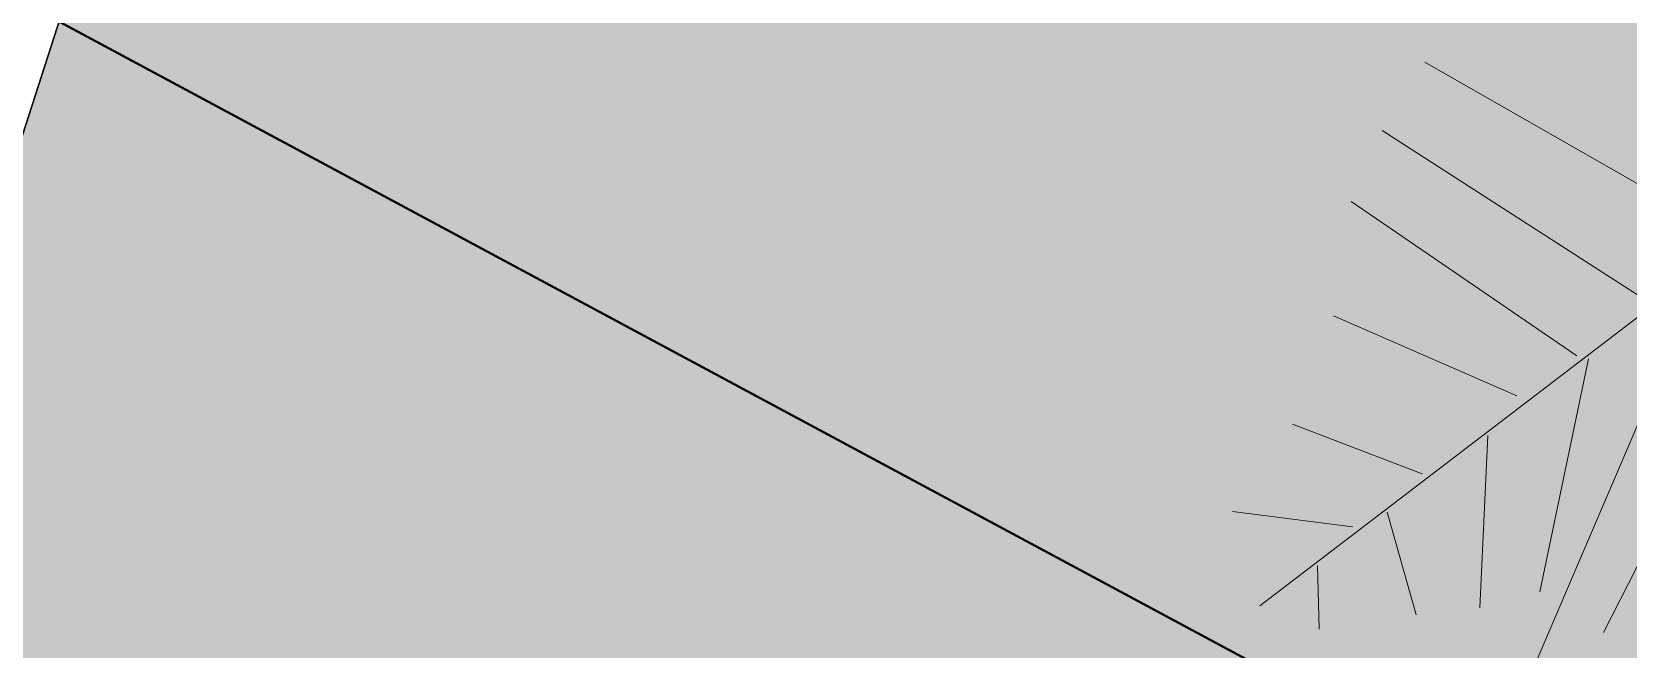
# Model space of a CAD drawing. Header units: millimetres. Extents: x -4 to 161, y -89 to 328.
# Drawn here: x 29.663 to 32.87, y 52.683 to 53.924 of the extents above; entities that cross this region are included whole.
import ezdxf

# ---------------------------------------------------------------- set-up
doc = ezdxf.new("R2010")
doc.units = ezdxf.units.MM
doc.layers.add('areas verdes', color=70, linetype='Continuous', lineweight=0)
doc.layers.add('PARED', color=20, linetype='Continuous', lineweight=40)
doc.layers.add('Grama Zoysa', color=84, linetype='Continuous')
doc.layers.add('PISO', color=8, linetype='Continuous')
doc.styles.add('ATTR', font='romans.shx', dxfattribs={"width": 0.8, "height": 19.23076855468377})

# ---------------------------------------------------------------- blocks, each defined once
blk = doc.blocks.new('PALM')
for p, q in [((675, 225), (1200, 900)), ((678.1749999999988, 226.400000000001), (777.800000000002, 899.7999999999934)), ((1103.825000000006, 911.3999999999976), (1130.975000000001, 818.5249999999996)), ((967.9750000000013, 853.3499999999947), (1049.474999999995, 714.024999999998)), ((551.3749999999959, 179.9499999999966), (687.2250000000008, 806.9249999999954)), ((877.4000000000001, 818.5249999999996), (931.7499999999995, 563.0999999999972)), ((795.900000000006, 772.0749999999953), (814.0250000000037, 412.1499999999969)), ((1094.775000000004, 748.8499999999988), (1275.900000000001, 772.0749999999953)), ((1013.249999999994, 644.3749999999966), (1221.550000000002, 621.1500000000001)), ((904.5750000000112, 493.4249999999906), (1203.424999999993, 446.999999999997)), ((832.1249999999964, 412.1499999999969), (1221.550000000002, 272.8249999999946)), ((741.5499999999952, 307.6749999999947), (1203.424999999993, 156.7249999999945)), ((605.7249999999954, 191.5749999999946), (1167.200000000003, 40.625))]:
    blk.add_line(p, q)
at = {"style": 'ATTR', "width": 0.8, "flags": 9}
blk.add_attdef('ESTCODE', (0, 0), '', height=68.4375, dxfattribs=at)

msp = doc.modelspace()

# ---------------------------------------------------------------- hatches: boundary and pattern name
at = {"layer": 'Grama Zoysa'}
h = msp.add_hatch(dxfattribs=at)
h.set_pattern_fill('AR-CONC', color=256, scale=0.011)
h.set_pattern_definition([(49.99999999999999, (1343.080654041705, -3656.026084972169), (2.004031358956044, -0.1753299409279339), [0.20955, -2.30505]), (355, (1343.080654041705, -3656.026084972169), (-0.3876776356746627, 2.101625297629386), [0.16764, -1.84404642587]), (100.4514447, (1343.247656118705, -3656.040695760669), (1.616353717993886, 1.926295271034146), [0.1780900968, -1.958992690599999]), (46.18420000000002, (1343.080654041705, -3655.46728497217), (2.981869449813429, -0.4624656072599986), [0.3143249999999993, -3.457574999999995]), (96.63555760999992, (1343.329142941705, -3655.50582347217), (2.611445474566533, 2.721687370574937), [0.26713525454, -2.93849168976]), (351.1841511700001, (1343.080654041705, -3655.46728497217), (2.611445474714747, 2.721687370440859), [0.25145963777, -2.76605705112]), (21, (1343.360054041706, -3655.606984972169), (1.667758303960457, -1.124917180057964), [0.20955, -2.30505]), (326.0000000000001, (1343.360054041706, -3655.606984972169), (0.6798223118241178, 2.026067627345512), [0.16764, -1.84404]), (71.45144499999999, (1343.499033900305, -3655.70072807107), (2.347580612065877, 0.9011504577449576), [0.1780900968, -1.9589893136]), (37.50000000000001, (1343.080654041705, -3656.026084972169), (0.03397463575650998, 0.9301054276046842), [0, -1.821688, 0, -1.87198, 0, -1.851025]), (7.499999999999999, (1343.080654041705, -3656.026084972169), (0.7350162876133631, 1.101986322999315), [0, -1.067308, 0, -1.779778, 0, -0.705485]), (327.5, (1342.457592041706, -3656.026084972169), (1.491496546835585, -0.06301618391940787), [0, -0.6985, 0, -2.17932, 0, -2.89179]), (317.5, (1342.178192041705, -3656.026084972169), (1.629420995246198, 0.2796914013666633), [0, -0.9080499999999999, 0, -1.447292, 0, -2.05359])])
edge = h.paths.add_edge_path()
edge.add_line((30.54998056659133, 56.53001073932865), (20.57505774190304, 25.55684067450557))
edge.add_arc((42.30607124041612, 18.55835837203961), 22.83014897477646, 162.148823359984, 211.9677609143426)
edge.add_arc((177.9446517925908, -14.50695129119311), 156.4195598854403, 145.3703400093071, 172.29260377344, ccw=False)
edge.add_arc((-104.864127558782, 216.9797698762136), 209.955009195958, 310.16322118146655, 317.220040981666, ccw=False)

# ---------------------------------------------------------------- linework, layer by layer
msp.add_lwpolyline([(30.54998056659133, 56.53001073932865), (20.57505774190304, 25.55684067450557, 0.2208659446579239), (22.93820257551488, 6.47111858829976, -0.118013873575855), (49.23602047797158, 74.38155718921871, -0.03080091976099943), (30.54998056659224, 56.5300107393291, 0.4587471940637197)], format="xyb", dxfattribs=at)
at = {"layer": 'PARED'}
msp.add_lwpolyline([(15.81653868441924, 56.4174798595177), (6.978729787026282, 29.25034724471789, 0.3857532224844156), (8.244246921528315, 26.60324225953718), (31.51878643198074, 18.14023353317043, 0.4135059699847149), (36.54318195811095, 21.18957168284214), (42.1166269423594, 44.52043457546779, 0.3246847358643987), (40.32799778133551, 48.24445836803261), (21.059889253199, 58.59589763630902, 0.4749116556141176), (15.81653868441947, 56.4174798595177, 7.268123362515344)], format="xyb", dxfattribs=at)
at = {"layer": 'PISO'}
msp.add_line((20.57505774191122, 25.55684067450329), (30.54998056659133, 56.53001073932865), dxfattribs=at)
for centre, radius, start, end in [((-104.8641275587315, 216.9797698761668), 208.7550091958896, 307.090394351765, 322.2464052148841), ((177.9446517925944, -14.50695129119504), 155.2195598854441, 138.5052572290532, 172.5644344484147), ((-104.8641275587315, 216.9797698761668), 209.9550091958897, 307.1939637574958, 317.2200409816718), ((177.9446517925944, -14.50695129119504), 156.4195598854441, 145.370340009319, 172.2926037734447)]:
    msp.add_arc(centre, radius, start, end, dxfattribs=at)

# ---------------------------------------------------------------- block references
at = {"layer": 'areas verdes', "xscale": 0.001329590027986048, "yscale": 0.001327304261621975, "zscale": 0.001329590027986048, "rotation": 165.2942889304063}
msp.add_blockref('PALM', (33.97616121522969, 53.52083486564925), dxfattribs=at)

doc.saveas('drawing.dxf')
